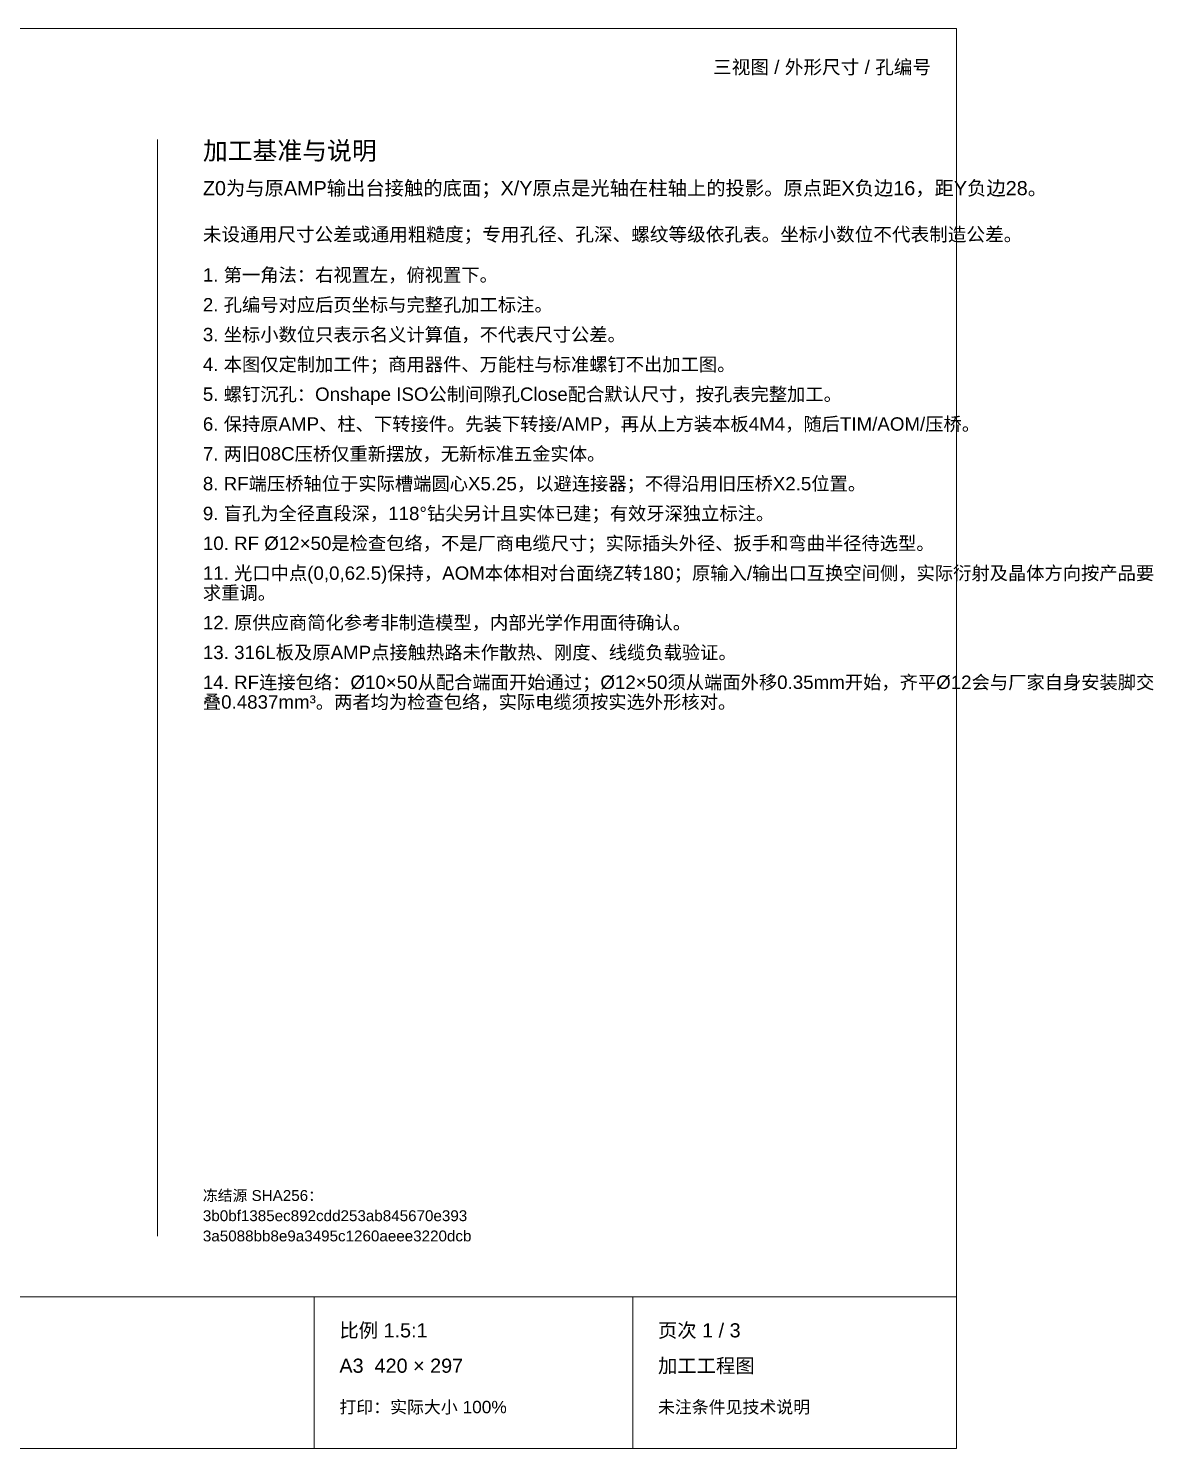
# Paper-space layout '01_三视图' of a CAD drawing. Header units: millimetres. Extents: x 6 to 451, y 8 to 289.
# Drawn here: x 228.5 to 451, y 8 to 289 of the extents above; entities that cross this region are included whole.
import ezdxf
from ezdxf.enums import TextEntityAlignment as Align

# ---------------------------------------------------------------- set-up
doc = ezdxf.new("R2010")
doc.units = ezdxf.units.MM
doc.layers.add('ANNOTATIONS', color=7, linetype='CONTINUOUS', lineweight=18)
doc.styles.add('CJK', font='Arial Unicode.ttf')

psp = doc.layouts.new('01_三视图')

# ---------------------------------------------------------------- linework, layer by layer
at = {"layer": 'ANNOTATIONS'}
for p, q in [((412, 289), (8, 289)), ((412, 8), (412, 289)), ((254, 50), (254, 267)), ((8, 38), (412, 38)), ((285, 8), (285, 38)), ((348, 8), (348, 38)), ((8, 8), (412, 8))]:
    psp.add_line(p, q, dxfattribs=at)

# ---------------------------------------------------------------- texts
at = {"layer": 'ANNOTATIONS', "style": 'CJK'}
psp.add_text('三视图 / 外形尺寸 / 孔编号', height=2.7, dxfattribs=at).set_placement((407, 280), align=Align.RIGHT)
for s, height, p in [('加工基准与说明', 3.6, (263, 263)), ('Z0为与原AMP输出台接触的底面；X/Y原点是光轴在柱轴上的投影。原点距X负边16，距Y负边28。', 2.8, (263, 256)), ('未设通用尺寸公差或通用粗糙度；专用孔径、孔深、螺纹等级依孔表。坐标小数位不代表制造公差。', 2.7, (263, 246.9)), ('1. 第一角法：右视置左，俯视置下。', 2.65, (263, 238.9)), ('2. 孔编号对应后页坐标与完整孔加工标注。', 2.65, (263, 233)), ('3. 坐标小数位只表示名义计算值，不代表尺寸公差。', 2.65, (263, 227.1)), ('4. 本图仅定制加工件；商用器件、万能柱与标准螺钉不出加工图。', 2.65, (263, 221.2)), ('5. 螺钉沉孔：Onshape ISO公制间隙孔Close配合默认尺寸，按孔表完整加工。', 2.65, (263, 215.3)), ('6. 保持原AMP、柱、下转接件。先装下转接/AMP，再从上方装本板4M4，随后TIM/AOM/压桥。', 2.65, (263, 209.4)), ('7. 两旧08C压桥仅重新摆放，无新标准五金实体。', 2.65, (263, 203.5)), ('8. RF端压桥轴位于实际槽端圆心X5.25，以避连接器；不得沿用旧压桥X2.5位置。', 2.65, (263, 197.6)), ('9. 盲孔为全径直段深，118°钻尖另计且实体已建；有效牙深独立标注。', 2.65, (263, 191.7)), ('10. RF Ø12×50是检查包络，不是厂商电缆尺寸；实际插头外径、扳手和弯曲半径待选型。', 2.65, (263, 185.8)), ('11. 光口中点(0,0,62.5)保持，AOM本体相对台面绕Z转180；原输入/输出口互换空间侧，实际衍射及晶体方向按产品要', 2.65, (263, 179.9)), ('求重调。', 2.65, (263, 176)), ('12. 原供应商简化参考非制造模型，内部光学作用面待确认。', 2.65, (263, 170.1)), ('13. 316L板及原AMP点接触热路未作散热、刚度、线缆负载验证。', 2.65, (263, 164.2)), ('14. RF连接包络：Ø10×50从配合端面开始通过；Ø12×50须从端面外移0.35mm开始，齐平Ø12会与厂家自身安装脚交', 2.65, (263, 158.3)), ('叠0.4837mm³。两者均为检查包络，实际电缆须按实选外形核对。', 2.65, (263, 154.4)), ('冻结源 SHA256：', 2.15, (263, 57)), ('3b0bf1385ec892cdd253ab845670e393', 2.15, (263, 53)), ('3a5088bb8e9a3495c1260aeee3220dcb', 2.15, (263, 49)), ('比例 1.5:1', 2.8, (290, 30)), ('页次 1 / 3', 2.8, (353, 30)), ('A3  420 × 297', 2.8, (290, 23)), ('加工工程图', 2.8, (353, 23)), ('打印：实际大小 100%', 2.45, (290, 15)), ('未注条件见技术说明', 2.45, (353, 15))]:
    psp.add_text(s, height=height, dxfattribs=at).set_placement(p)

doc.saveas('drawing.dxf')
